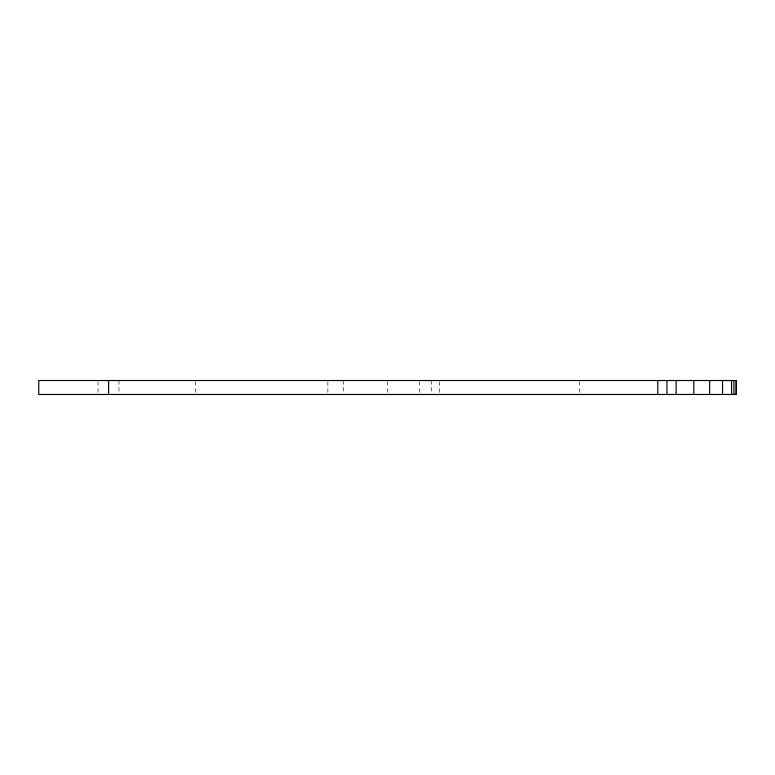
<?xml version="1.0" encoding="UTF-8"?>
<svg xmlns="http://www.w3.org/2000/svg" width="775" height="775" viewBox="0 0 775 775"><rect width="100%" height="100%" fill="white"/><g stroke="black" fill="none" stroke-linecap="round" stroke-linejoin="round"><path stroke-width="0.58" stroke-dasharray="3.88 2.91" d="M579.312 381.688L579.312 393.312M439.619 381.688L439.619 393.312M431.394 380.525L431.394 393.312M419.353 381.688L419.353 393.312M387.5 381.688L387.5 393.312M343.606 380.525L343.606 393.312M327.864 381.688L327.864 393.312M195.688 381.688L195.688 393.312M118.962 380.525L118.962 393.312M98.038 381.688L98.038 393.312"/><path stroke-width="1.16" d="M736.25 380.525L38.75 380.525L38.75 394.475L736.25 394.475L736.25 380.525L736.134 394.475M733.935 380.525L733.935 394.475M731.619 380.525L731.619 394.475M722.542 380.525L722.542 394.475M709.658 380.525L709.658 394.475M693.828 380.525L693.828 394.475M676.129 380.525L676.129 394.475M666.955 380.525L666.955 394.475M657.781 380.525L657.781 394.475M108.587 380.525L108.587 394.475"/></g></svg>
